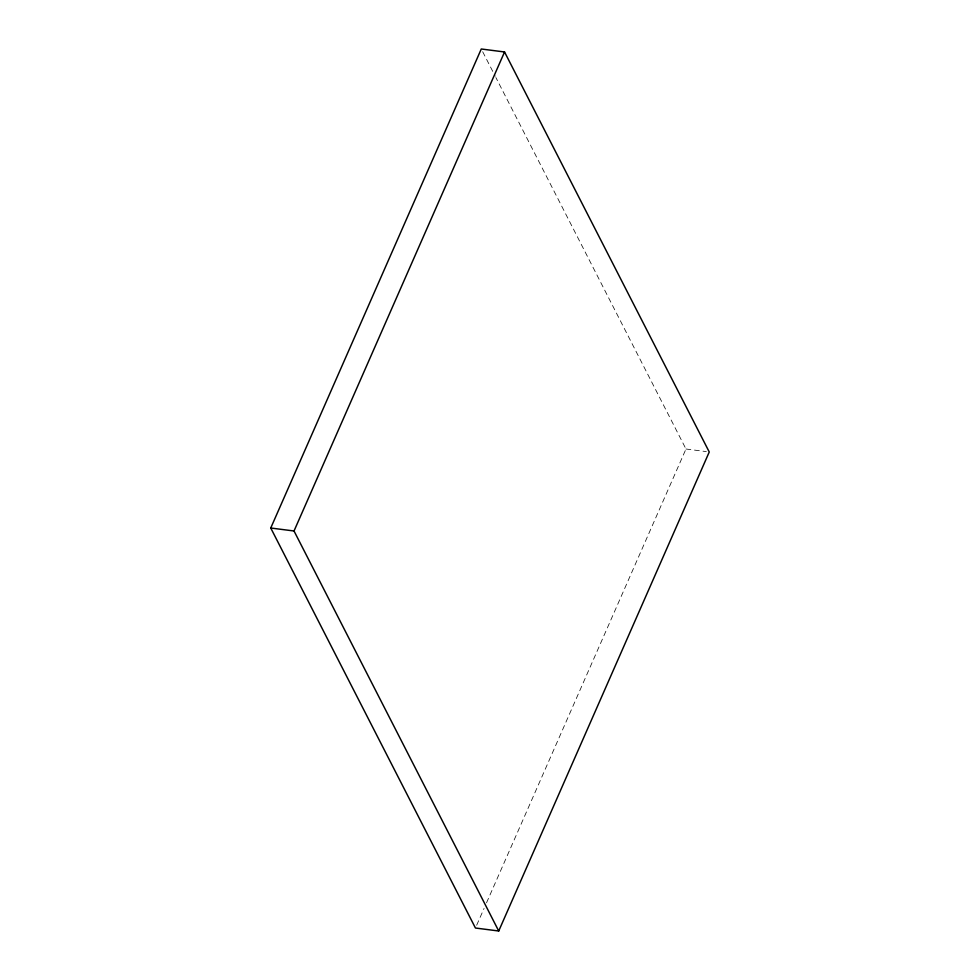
<?xml version="1.0" encoding="UTF-8"?>
<svg xmlns="http://www.w3.org/2000/svg" width="980" height="980" viewBox="0 0 980 980"><rect width="100%" height="100%" fill="white"/><g stroke="black" fill="none" stroke-linecap="round" stroke-linejoin="round"><path stroke-width="0.73" stroke-dasharray="4.9 3.68" d="M476.672 925.23L484.059 908.423M486.521 902.813L685.976 449.012L495.905 77.567M685.976 449.012L706.347 451.609M482.675 51.72L495.206 76.207"/><path stroke-width="1.47" d="M270.75 528.012L481.278 49L504.553 51.977L709.251 451.988L498.722 931L475.447 928.023L270.75 528.012L294.025 530.989L498.722 931M294.025 530.989L504.553 51.977"/></g></svg>
